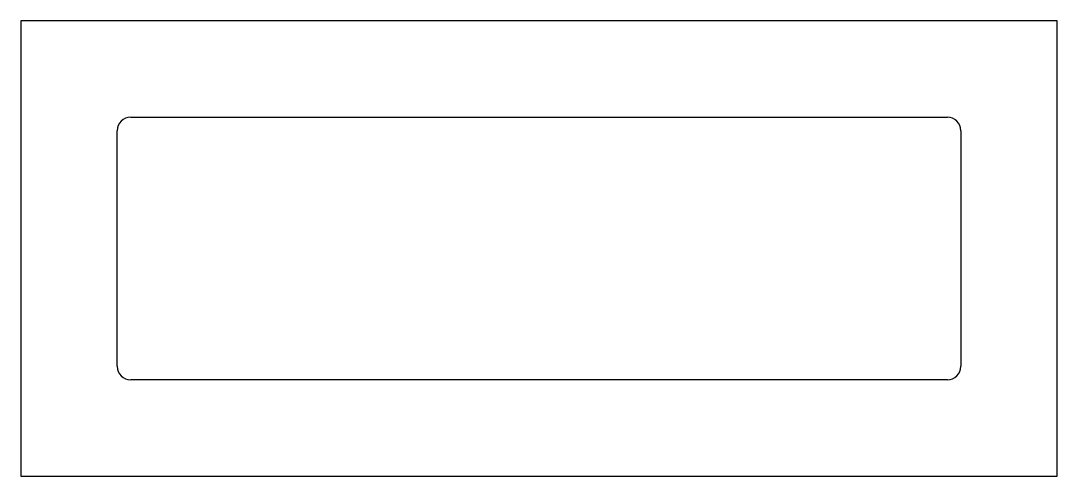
# Model space of a CAD drawing. Header units: millimetres. Extents: x -66 to 66, y -29 to 29.
import ezdxf

# ---------------------------------------------------------------- set-up
doc = ezdxf.new("R2010")
doc.units = ezdxf.units.MM

msp = doc.modelspace()

# ---------------------------------------------------------------- linework, layer by layer
for p, q in [((-66, 29), (-66, -29)), ((66, 29), (-66, 29)), ((66, -29), (66, 29)), ((-52, 16.73), (52, 16.73)), ((-53.73, -15), (-53.73, 15)), ((53.73, 15), (53.73, -15)), ((52, -16.73), (-52, -16.73)), ((-66, -29), (66, -29))]:
    msp.add_line(p, q)
for centre, start, end in [((-52, 15), -270, -180), ((52, 15), 0, 90), ((-52, -15), -180, -90), ((52, -15), -90, 0)]:
    msp.add_arc(centre, 1.73, start, end)

doc.saveas('drawing.dxf')
